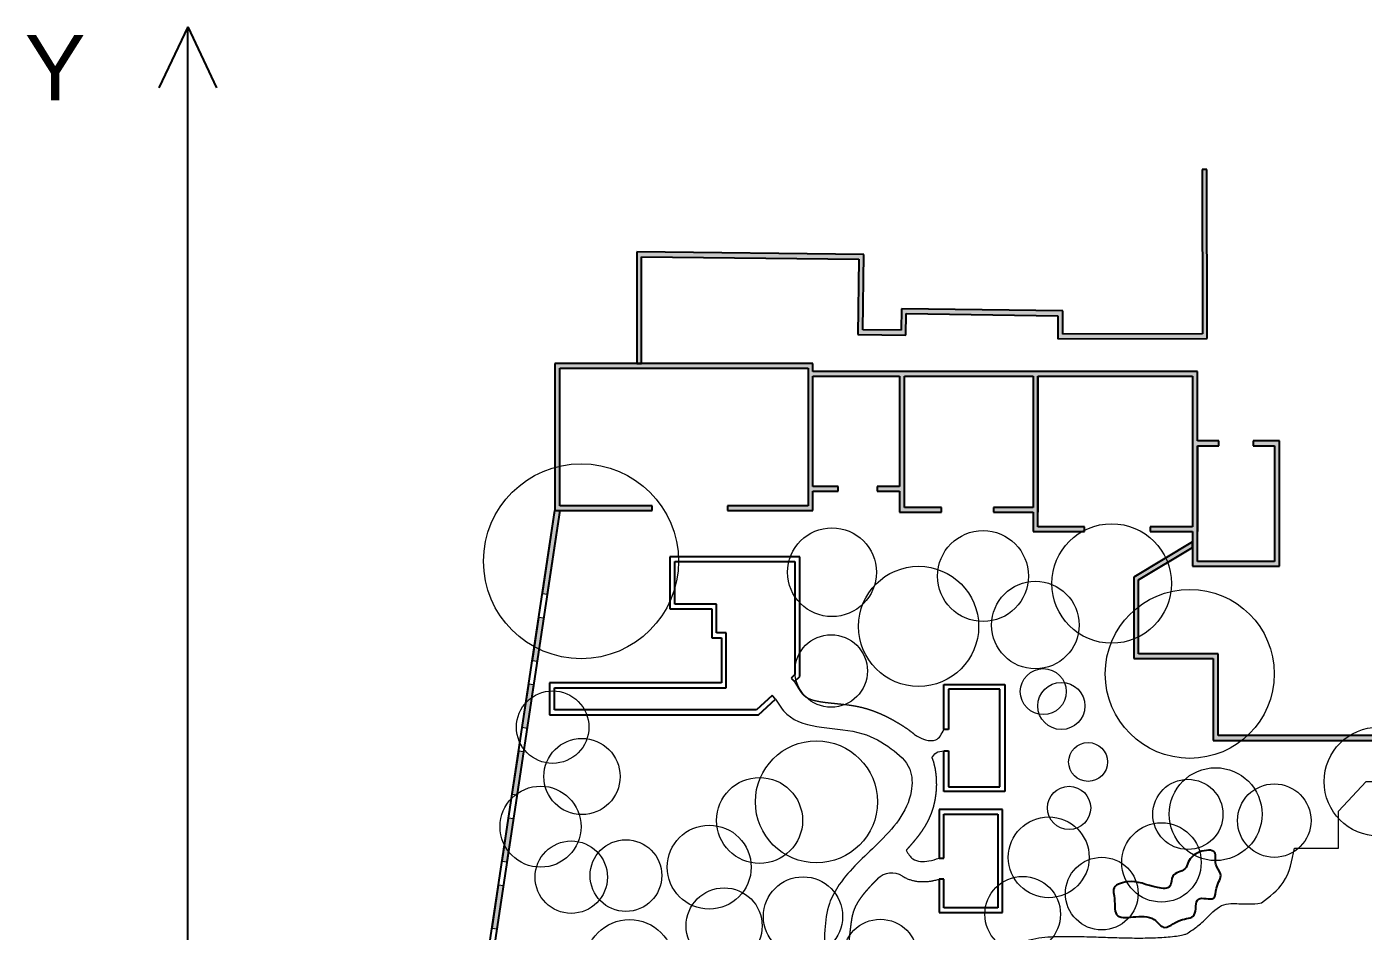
# Model space of a CAD drawing. Header units: millimetres. Extents: x -9271 to 134146, y -35530 to 146594.
# Drawn here: x -9271 to 59709, y 99892 to 146594 of the extents above; entities that cross this region are included whole.
import ezdxf

# ---------------------------------------------------------------- set-up
doc = ezdxf.new("R2010")
doc.units = ezdxf.units.MM
for name, color, linetype in [('archi', 7, 'Continuous'), ('rock', 30, 'Continuous'), ('坐标系', 7, 'Continuous')]:
    doc.layers.add(name, color=color, linetype=linetype)
for name, color, linetype, lineweight in [('archiw', 255, 'Continuous', 0), ('plant', 90, 'Continuous', 0), ('road', 50, 'Continuous', 0)]:
    doc.layers.add(name, color=color, linetype=linetype, lineweight=lineweight)
doc.styles.get("Standard").update_dxf_attribs({"font": 'arial.ttf'})

msp = doc.modelspace()

# ---------------------------------------------------------------- hatches: boundary and pattern name
at = {"layer": 'archiw'}
h = msp.add_hatch(color=7, dxfattribs=at)
h.dxf.hatch_style = 1
h.paths.add_polyline_path([(22460, 129208), (22460, 134713), (33680, 134591), (33625, 130705), (36105, 130670), (36121, 131783), (43948, 131673), (43951, 130477), (51658, 130493), (51639, 139222), (51389, 139222), (51408, 130742), (44200, 130727), (44197, 131919), (35875, 132036), (35859, 130924), (33878, 130951), (33933, 134838), (22210, 134965), (22210, 129208)])
h = msp.add_hatch(color=7, dxfattribs=at)
h.dxf.hatch_style = 1
h.paths.add_polyline_path([(31302, 128548), (35779, 128548), (35779, 122858), (34619, 122858), (34619, 122609), (35779, 122609), (35779, 121524), (37948, 121524), (37948, 121774), (36029, 121774), (36029, 128548), (42669, 128548), (42669, 121774), (40633, 121774), (40633, 121524), (42669, 121524), (42669, 120525), (42919, 120525), (45326, 120525), (45326, 120774), (42919, 120774), (42919, 128548), (50897, 128548), (50897, 120774), (48715, 120774), (48715, 120525), (50897, 120525), (50897, 118737), (51146, 118737), (55380, 118737), (55380, 125211), (54023, 125211), (54023, 124962), (55131, 124962), (55131, 118986), (51396, 118986), (51146, 118986), (51146, 124962), (52254, 124962), (52254, 125211), (51146, 125211), (51146, 128797), (42919, 128797), (35779, 128797), (31302, 128797), (31302, 129208), (17993, 129208), (17993, 121613), (23015, 121613), (23015, 121862), (18242, 121862), (18242, 128959), (31052, 128959), (31052, 121862), (26898, 121862), (26898, 121613), (31302, 121613), (31302, 122609), (32615, 122609), (32615, 122858), (31302, 122858)])
h = msp.add_hatch(color=7, dxfattribs=at)
h.dxf.hatch_style = 1
h.paths.add_polyline_path([(2835, 19332), (2588, 19370), (2253, 17149), (2500, 17112)], flags=17)
h.paths.add_polyline_path([(2835, 19332), (2588, 19370), (2253, 17149), (2500, 17112)])
edge = h.paths.add_edge_path()
edge.add_line((83505, 48555), (83256, 48570))
edge.add_line((81179, 124151), (81179, 123901))
edge.add_line((82946, 124151), (82946, 123901))
edge.add_line((20089, 45038), (19841, 45070))
edge.add_line((19730, 44214), (19977, 44182))
edge.add_line((19406, 41726), (19653, 41694))
edge.add_line((19568, 42970), (19815, 42938))
edge.add_line((19352, 41314), (19599, 41282))
edge.add_line((19514, 42558), (19761, 42525))
edge.add_line((19676, 43801), (19923, 43769))
h = msp.add_hatch(color=7, dxfattribs=at)
h.dxf.hatch_style = 1
h.paths.add_polyline_path([(18245, 121613), (17993, 121613), (17348, 117334), (17595, 117297)])
h = msp.add_hatch(color=7, dxfattribs=at)
h.dxf.hatch_style = 1
h.paths.add_polyline_path([(52218, 109996), (52218, 114224), (48112, 114224), (48112, 118042), (50897, 119701), (50897, 119991), (47863, 118183), (47863, 113974), (51969, 113974), (51969, 109746), (62131, 109746), (62381, 109746), (62381, 111109), (63574, 111109), (63574, 111358), (62131, 111358), (62131, 109996)])
h = msp.add_hatch(color=7, dxfattribs=at)
h.dxf.hatch_style = 1
h.paths.add_polyline_path([(17409, 116063), (17162, 116100), (16827, 113879), (17074, 113842)])
h = msp.add_hatch(color=7, dxfattribs=at)
h.dxf.hatch_style = 1
h.paths.add_polyline_path([(16888, 112608), (16642, 112645), (16307, 110425), (16554, 110387)])
h = msp.add_hatch(color=7, dxfattribs=at)
h.dxf.hatch_style = 1
h.paths.add_polyline_path([(16368, 109154), (16121, 109191), (15786, 106970), (16033, 106933)])
h = msp.add_hatch(color=7, dxfattribs=at)
h.dxf.hatch_style = 1
h.paths.add_polyline_path([(15847, 105699), (15601, 105736), (15266, 103515), (15513, 103478)])
h = msp.add_hatch(color=7, dxfattribs=at)
h.dxf.hatch_style = 1
h.paths.add_polyline_path([(15327, 102244), (15080, 102281), (14745, 100061), (14992, 100023)])

# ---------------------------------------------------------------- linework, layer by layer
at = {"layer": 'archi'}
for p, q in [((51639, 139222), (51389, 139222)), ((51389, 139222), (51408, 130742)), ((51658, 130493), (51639, 139222)), ((33933, 134838), (22210, 134965)), ((22210, 134965), (22210, 129208)), ((22460, 129208), (22460, 134713)), ((22460, 134713), (33680, 134591)), ((33680, 134591), (33625, 130705)), ((33878, 130951), (33933, 134838)), ((35875, 132036), (35859, 130924)), ((44197, 131919), (35875, 132036)), ((36105, 130670), (36121, 131783)), ((36121, 131783), (43948, 131673)), ((44200, 130727), (44197, 131919)), ((43948, 131673), (43951, 130477)), ((33625, 130705), (36105, 130670)), ((35859, 130924), (33878, 130951)), ((43951, 130477), (51658, 130493)), ((51408, 130742), (44200, 130727)), ((31302, 129208), (17993, 129208)), ((17993, 129208), (17993, 121613)), ((22210, 129208), (22460, 129208)), ((31302, 128797), (31302, 129208)), ((18242, 121862), (18242, 128959)), ((18242, 128959), (31052, 128959)), ((31052, 128959), (31052, 121862)), ((35779, 128797), (31302, 128797)), ((31302, 122858), (31302, 128548)), ((31302, 128548), (35779, 128548)), ((42919, 128797), (35779, 128797)), ((35779, 128548), (35779, 122858)), ((36029, 121774), (36029, 128548)), ((36029, 128548), (42669, 128548)), ((42669, 128548), (42669, 121774)), ((51146, 128797), (42919, 128797)), ((42919, 128548), (42919, 121524)), ((42919, 120774), (42919, 128548)), ((42919, 128548), (50897, 128548)), ((50897, 128548), (50897, 120774)), ((51146, 125211), (51146, 128797)), ((52254, 125211), (51146, 125211)), ((51146, 118986), (51146, 124962)), ((51146, 124962), (51146, 120525)), ((51146, 120525), (51146, 124962)), ((51146, 124962), (52254, 124962)), ((52254, 124962), (52254, 125211)), ((55380, 125211), (54023, 125211)), ((54023, 125211), (54023, 124962)), ((54023, 124962), (55131, 124962)), ((55131, 124962), (55131, 118986)), ((55380, 118737), (55380, 125211)), ((32615, 122858), (31302, 122858)), ((32615, 122609), (32615, 122858)), ((35779, 122858), (34619, 122858)), ((34619, 122858), (34619, 122609)), ((31302, 121613), (31302, 122609)), ((31302, 122609), (32615, 122609)), ((34619, 122609), (35779, 122609)), ((35779, 122609), (35779, 121524)), ((336, 4426), (17993, 121613)), ((18245, 121613), (583, 4389)), ((17993, 121613), (18245, 121613)), ((17993, 121613), (23015, 121613)), ((23015, 121862), (18242, 121862)), ((23015, 121613), (23015, 121862)), ((31052, 121862), (26898, 121862)), ((26898, 121862), (26898, 121613)), ((26898, 121613), (31302, 121613)), ((35779, 121524), (37948, 121524)), ((37948, 121774), (36029, 121774)), ((37948, 121524), (37948, 121774)), ((42669, 121774), (40633, 121774)), ((40633, 121774), (40633, 121524)), ((40633, 121524), (42669, 121524)), ((42669, 121524), (42669, 120525)), ((45326, 120774), (42919, 120774)), ((45326, 120525), (45326, 120774)), ((50897, 120774), (48715, 120774)), ((48715, 120774), (48715, 120525)), ((42669, 120525), (42919, 120525)), ((42919, 120525), (45326, 120525)), ((48715, 120525), (50897, 120525)), ((50897, 120525), (50897, 118737)), ((50897, 119991), (47863, 118183)), ((48112, 118042), (50897, 119701)), ((50897, 119701), (50897, 119991)), ((30626, 119231), (23927, 119231)), ((23927, 119231), (23927, 116532)), ((24176, 116781), (24176, 118981)), ((24176, 118981), (30376, 118981)), ((30376, 118981), (30376, 113148)), ((30626, 113039), (30626, 119231)), ((50897, 118737), (51146, 118737)), ((51396, 118986), (51146, 118986)), ((51146, 118737), (55380, 118737)), ((55131, 118986), (51396, 118986)), ((47863, 118183), (47863, 113974)), ((48112, 114224), (48112, 118042)), ((26331, 116781), (24176, 116781)), ((26331, 115297), (26331, 116781)), ((23927, 116532), (26082, 116532)), ((26082, 116532), (26082, 115048)), ((26831, 115297), (26331, 115297)), ((26831, 112462), (26831, 115297)), ((26082, 115048), (26581, 115048)), ((26581, 115048), (26581, 112711)), ((47863, 113974), (51969, 113974)), ((52218, 114224), (48112, 114224)), ((51969, 113974), (51969, 109746)), ((52218, 109996), (52218, 114224)), ((30376, 113148), (30177, 112964)), ((26581, 112711), (17712, 112711)), ((17712, 112711), (17712, 111072)), ((17961, 111321), (17961, 112462)), ((17961, 112462), (26831, 112462)), ((30177, 112964), (30346, 112781)), ((30346, 112781), (30626, 113039)), ((38061, 110313), (38061, 112640)), ((38061, 112640), (41210, 112640)), ((41210, 112640), (41210, 107106)), ((29203, 112063), (28401, 111321)), ((28499, 111072), (29372, 111880)), ((29372, 111880), (29203, 112063)), ((40960, 112391), (38310, 112391)), ((38310, 112391), (38310, 110313)), ((40960, 107355), (40960, 112391)), ((17712, 111072), (28499, 111072)), ((28401, 111321), (17961, 111321)), ((38310, 110313), (38061, 110313)), ((51969, 109746), (62131, 109746)), ((62131, 109996), (52218, 109996)), ((38061, 107106), (38061, 109205)), ((38061, 109205), (38310, 109205)), ((38310, 109205), (38310, 107355)), ((41210, 107106), (38061, 107106)), ((38310, 107355), (40960, 107355)), ((41091, 106185), (37815, 106185)), ((37815, 106185), (37815, 103667)), ((38064, 103667), (38064, 105935)), ((38064, 105935), (40842, 105935)), ((40842, 105935), (40842, 101104)), ((41091, 100854), (41091, 106185)), ((37815, 103667), (38064, 103667)), ((38064, 102577), (37815, 102577)), ((37815, 102577), (37815, 100854)), ((38064, 101104), (38064, 102577)), ((37815, 100854), (41091, 100854)), ((40842, 101104), (38064, 101104))]:
    msp.add_line(p, q, dxfattribs=at)
at = {"layer": 'archiw'}
for points in [[(22460, 129208), (22460, 134713), (33680, 134591), (33625, 130705), (36105, 130670), (36121, 131783), (43948, 131673), (43951, 130477), (51658, 130493), (51639, 139222), (51389, 139222), (51408, 130742), (44200, 130727), (44197, 131919), (35875, 132036), (35859, 130924), (33878, 130951), (33933, 134838), (22210, 134965), (22210, 129208)], [(31302, 128548), (35779, 128548), (35779, 122858), (34619, 122858), (34619, 122609), (35779, 122609), (35779, 121524), (37948, 121524), (37948, 121774), (36029, 121774), (36029, 128548), (42669, 128548), (42669, 121774), (40633, 121774), (40633, 121524), (42669, 121524), (42669, 120525), (42919, 120525), (45326, 120525), (45326, 120774), (42919, 120774), (42919, 128548), (50897, 128548), (50897, 120774), (48715, 120774), (48715, 120525), (50897, 120525), (50897, 118737), (51146, 118737), (55380, 118737), (55380, 125211), (54023, 125211), (54023, 124962), (55131, 124962), (55131, 118986), (51396, 118986), (51146, 118986), (51146, 124962), (52254, 124962), (52254, 125211), (51146, 125211), (51146, 128797), (42919, 128797), (35779, 128797), (31302, 128797), (31302, 129208), (17993, 129208), (17993, 121613), (23015, 121613), (23015, 121862), (18242, 121862), (18242, 128959), (31052, 128959), (31052, 121862), (26898, 121862), (26898, 121613), (31302, 121613), (31302, 122609), (32615, 122609), (32615, 122858), (31302, 122858), (31302, 128548)], [(18245, 121613), (17993, 121613), (17348, 117334), (17595, 117297), (18245, 121613)], [(52218, 109996), (52218, 114224), (48112, 114224), (48112, 118042), (50897, 119701), (50897, 119991), (47863, 118183), (47863, 113974), (51969, 113974), (51969, 109746), (62131, 109746), (62381, 109746), (62381, 111109), (63574, 111109), (63574, 111358), (62131, 111358), (62131, 109996), (52218, 109996)], [(17409, 116063), (17162, 116100), (16827, 113879), (17074, 113842), (17409, 116063)], [(16888, 112608), (16642, 112645), (16307, 110425), (16554, 110387), (16888, 112608)], [(16368, 109154), (16121, 109191), (15786, 106970), (16033, 106933), (16368, 109154)], [(15847, 105699), (15601, 105736), (15266, 103515), (15513, 103478), (15847, 105699)], [(15327, 102244), (15080, 102281), (14745, 100061), (14992, 100023), (15327, 102244)]]:
    msp.add_lwpolyline(points, close=True, dxfattribs=at)
at = {"layer": 'plant'}
for centre, radius in [((19338, 118997), 5032), ((32288, 118430), 2294), ((46722, 117848), 3087), ((40084, 118232), 2346), ((36758, 115635), 3100), ((42785, 115703), 2260), ((50755, 113181), 4362), ((32246, 113331), 1873), ((43196, 112265), 1187), ((44126, 111526), 1217), ((17872, 110432), 1870), ((60498, 107621), 2811), ((19385, 107883), 1967), ((31487, 106574), 3150), ((45507, 108634), 1003), ((52089, 105939), 2397), ((28551, 105613), 2220), ((50658, 105928), 1811), ((17250, 105293), 2092), ((44524, 106260), 1116), ((55117, 105605), 1896), ((43477, 103708), 2087), ((25951, 103203), 2168), ((49293, 103446), 2049), ((18834, 102685), 1869), ((21655, 102766), 1851), ((46214, 101837), 1876), ((26721, 100170), 1965), ((30794, 100660), 2043), ((42129, 100771), 1952), ((21840, 98202), 2295), ((34783, 98589), 1924)]:
    msp.add_circle(centre, radius, dxfattribs=at)
at = {"layer": 'road'}
msp.add_lwpolyline([(56159, 104177), (58427, 104177), (58427, 106099), (59860, 107621), (61456, 107621), (61456, 107259), (62131, 107259)], dxfattribs=at)
for centre, start, end in [((37182, 110882), 229.10133, 241.88591), ((35375, 101859), 57.60777, 134.94665)]:
    msp.add_arc(centre, 1040, start, end, dxfattribs=at)
for points, degree, knots in [([(30346, 112781), (30396, 112697), (30447, 112614), (30486, 112550), (30525, 112485), (30562, 112425), (30599, 112366), (30636, 112310), (30674, 112255), (30714, 112205), (30754, 112155), (30799, 112110), (30844, 112065), (30897, 112025), (30949, 111985), (31011, 111951), (31073, 111917), (31145, 111888), (31217, 111859), (31299, 111835), (31381, 111811), (31473, 111791), (31564, 111770), (31665, 111753), (31765, 111736), (31874, 111721), (31983, 111706), (32100, 111693), (32217, 111680), (32342, 111667), (32466, 111655), (32596, 111642), (32727, 111629), (32863, 111613), (32998, 111598), (33138, 111579), (33277, 111560), (33419, 111535), (33561, 111511), (33704, 111480), (33848, 111448), (33991, 111409), (34135, 111369), (34278, 111321), (34422, 111273), (34565, 111216), (34709, 111159), (34853, 111094), (34997, 111029), (35142, 110956), (35287, 110882), (35433, 110801), (35579, 110720), (35727, 110631), (35874, 110543), (36021, 110446), (36168, 110349), (36312, 110242), (36456, 110135), (36479, 110115), (36502, 110096)], 2, [-1.294529, -1.294529, -1.294529, 0, 0, 1, 1, 2, 2, 3, 3, 4, 4, 5, 5, 6, 6, 7, 7, 8, 8, 9, 9, 10, 10, 11, 11, 12, 12, 13, 13, 14, 14, 15, 15, 16, 16, 17, 17, 18, 18, 19, 19, 20, 20, 21, 21, 22, 22, 23, 23, 24, 24, 25, 25, 26, 26, 27, 27, 28, 28, 28.166658, 28.166658, 28.166658]), ([(29372, 111880), (29547, 111595), (30074, 110764), (31856, 110342), (33764, 110287), (35304, 109422), (36433, 108421), (36459, 106345), (34739, 104410), (32943, 102857), (32042, 101267), (31900, 99834), (31852, 98569), (32072, 97541), (32585, 96907), (32424, 96202), (32204, 95541), (31375, 94945), (30177, 94504), (28826, 93293), (28059, 91718), (28040, 89567), (27987, 87606), (28547, 85130), (29838, 83240), (30940, 81600), (31784, 80190), (31564, 78590), (30054, 77460), (28790, 75706), (28709, 72799), (29816, 70385), (31441, 68859), (32844, 68356), (33740, 67256), (33639, 65765), (31314, 64074), (29165, 60879), (26700, 57069), (24557, 54488), (24093, 52267), (23975, 51206), (23917, 50691)], 3, [61.310282, 61.310282, 61.310282, 61.310282, 1001.023751, 2842.715716, 4915.975208, 6511.222468, 7878.518631, 8986.327766, 12073.602638, 14851.22021, 15907.849508, 17235.485525, 18944.660404, 19555.660296, 20230.7305, 21163.847919, 21443.914123, 22234.034807, 23921.401643, 25165.783772, 27370.147658, 28719.769454, 31338.917678, 33022.088494, 35942.550595, 37833.192163, 38753.571691, 40651.035434, 41736.934331, 44124.834861, 46603.77191, 49748.093539, 51511.845002, 52888.34073, 53958.548201, 55395.545447, 56581.203911, 61962.15824, 66417.46765, 69785.580907, 71372.502416, 72871.502513, 72871.502513, 72871.502513, 72871.502513]), ([(36692, 109965), (36827, 109892), (37121, 109750), (37752, 109683), (37949, 110085), (38061, 110313)], 3, [117.207757, 117.207757, 117.207757, 117.207757, 564.658447, 1065.288285, 1721.09302, 1721.09302, 1721.09302, 1721.09302]), ([(37446, 108849), (37511, 108948), (37654, 109165), (37917, 109191), (38061, 109205)], 3, [0, 0, 0, 0, 336.48021, 744.627404, 744.627404, 744.627404, 744.627404]), ([(37446, 108849), (37483, 108753), (37520, 108656), (37566, 108461), (37613, 108266), (37639, 108063), (37664, 107859), (37670, 107652), (37676, 107446), (37665, 107241), (37653, 107036), (37624, 106839), (37595, 106642), (37551, 106457), (37507, 106272), (37450, 106103), (37392, 105933), (37323, 105777), (37254, 105621), (37175, 105476), (37096, 105332), (37010, 105197), (36923, 105062), (36831, 104936), (36739, 104809), (36643, 104689), (36548, 104569), (36450, 104454), (36353, 104338), (36254, 104227), (36156, 104117), (36137, 104096), (36118, 104076)], 2, [32.463977, 32.463977, 32.463977, 33, 33, 34, 34, 35, 35, 36, 36, 37, 37, 38, 38, 39, 39, 40, 40, 41, 41, 42, 42, 43, 43, 44, 44, 45, 45, 46, 46, 47, 47, 47.192292, 47.192292, 47.192292]), ([(54455, 101366), (54878, 101686), (55810, 102390), (56036, 103546), (56159, 104177)], 3, [0, 0, 0, 0, 1539.119597, 3391.072034, 3391.072034, 3391.072034, 3391.072034]), ([(36118, 104076), (36219, 103903), (36465, 103482), (37216, 103469), (37643, 103610), (37815, 103667)], 3, [0, 0, 0, 0, 569.15409, 1391.123674, 1940.913972, 1940.913972, 1940.913972, 1940.913972]), ([(35932, 102737), (35939, 102733), (35945, 102728), (35982, 102706), (36012, 102689), (36072, 102657), (36102, 102642), (36162, 102614), (36192, 102602), (36251, 102579), (36281, 102568), (36339, 102548), (36368, 102539), (36426, 102523), (36454, 102516), (36511, 102503), (36538, 102497), (36594, 102487), (36621, 102482), (36686, 102473), (36724, 102468), (36798, 102461), (36835, 102459), (36906, 102455), (36942, 102454), (37011, 102454), (37045, 102455), (37113, 102457), (37146, 102459), (37211, 102464), (37244, 102467), (37307, 102474), (37338, 102478), (37391, 102485), (37414, 102489), (37445, 102494), (37454, 102495), (37473, 102498), (37482, 102500), (37509, 102505), (37526, 102508), (37579, 102519), (37614, 102526), (37680, 102542), (37712, 102550), (37768, 102564), (37792, 102571), (37815, 102577)], 3, [570.805698, 570.805698, 570.805698, 570.805698, 579.550596, 579.550596, 618.672109, 618.672109, 657.793623, 657.793623, 696.915136, 696.915136, 736.036649, 736.036649, 775.158163, 775.158163, 814.279676, 814.279676, 853.401189, 853.401189, 892.522702, 892.522702, 948.087608, 948.087608, 1003.652513, 1003.652513, 1059.217419, 1059.217419, 1114.782324, 1114.782324, 1170.34723, 1170.34723, 1225.912135, 1225.912135, 1281.477041, 1281.477041, 1322.347635, 1322.347635, 1339.419221, 1339.419221, 1356.490806, 1356.490806, 1390.633977, 1390.633977, 1458.920319, 1458.920319, 1527.206661, 1527.206661, 1580.004124, 1580.004124, 1580.004124, 1580.004124]), ([(34836, 96821), (34845, 96823), (35031, 96860), (35385, 96923), (35928, 96994), (36494, 97031), (37033, 97030), (37527, 97012), (37982, 96996), (38397, 96995), (38777, 97018), (39109, 97070), (39361, 97147), (39554, 97246), (39799, 97422), (40061, 97665), (40348, 97972), (40630, 98311), (41140, 98847), (41828, 99255), (42491, 99472), (43132, 99582), (43734, 99624), (44294, 99630), (44808, 99626), (45315, 99616), (45807, 99601), (46288, 99585), (46759, 99569), (47220, 99556), (47672, 99546), (48118, 99542), (48557, 99546), (48993, 99560), (49424, 99584), (49863, 99622), (50269, 99668), (50538, 99739), (50639, 99784), (50978, 100016), (51479, 100394), (52386, 101407), (53360, 101285), (53883, 101327), (54157, 101299), (54455, 101366)], 3, [2260.615971, 2260.615971, 2260.615971, 2260.615971, 2282.002401, 2738.402881, 3194.803362, 3651.203842, 4107.604322, 4564.004802, 5020.405283, 5476.805763, 5933.206243, 6389.606723, 6846.007204, 7302.407684, 7758.808164, 8215.208644, 8671.609125, 9128.009605, 9584.410085, 10040.810565, 10497.211046, 10953.611526, 11410.012006, 11866.412486, 12322.812967, 12779.213447, 13235.613927, 13692.014407, 14148.414888, 14604.815368, 15061.215848, 15517.616328, 15974.016809, 16430.417289, 16886.817769, 17343.218249, 17799.61873, 18256.01921, 18712.41969, 19168.82017, 19625.220651, 20081.621131, 20538.021611, 20994.422091, 21450.822572, 21450.822572, 21450.822572, 21450.822572])]:
    msp.add_open_spline(points, degree=degree, knots=knots, dxfattribs=at)
msp.add_rational_spline([(34640, 102595), (34570, 102524), (34499, 102453), (34420, 102373), (34342, 102292), (34267, 102212), (34193, 102132), (34122, 102052), (34051, 101972), (33984, 101892), (33918, 101813), (33857, 101733), (33796, 101654), (33740, 101575), (33685, 101496), (33636, 101419), (33587, 101341), (33546, 101264), (33504, 101187), (33471, 101111), (33437, 101035), (33410, 100960), (33384, 100884), (33363, 100806), (33342, 100729), (33325, 100647), (33308, 100566), (33294, 100479), (33280, 100391), (33267, 100297), (33255, 100202), (33242, 100097), (33229, 99993), (33215, 99879), (33202, 99766), (33190, 99647), (33178, 99529), (33170, 99410), (33161, 99291), (33159, 99177), (33156, 99063), (33161, 98959), (33166, 98854), (33181, 98763), (33196, 98672), (33222, 98599), (33249, 98526), (33284, 98463), (33319, 98401), (33358, 98338), (33398, 98276), (33437, 98203), (33477, 98131), (33512, 98037), (33547, 97944), (33573, 97819), (33599, 97694), (33662, 97249), (34029, 96990), (34396, 96731), (34836, 96821)], [1, 1, 1, 1, 1, 1, 1, 1, 1, 1, 1, 1, 1, 1, 1, 1, 1, 1, 1, 1, 1, 1, 1, 1, 1, 1, 1, 1, 1, 1, 1, 1, 1, 1, 1, 1, 1, 1, 1, 1, 1, 1, 1, 1, 1, 1, 1, 1, 1, 1, 1, 1, 1, 1, 1, 1, 1, 0.917995145347, 1, 0.917995145347, 1], degree=2, knots=[55.133549, 55.133549, 55.133549, 56, 56, 57, 57, 58, 58, 59, 59, 60, 60, 61, 61, 62, 62, 63, 63, 64, 64, 65, 65, 66, 66, 67, 67, 68, 68, 69, 69, 70, 70, 71, 71, 72, 72, 73, 73, 74, 74, 75, 75, 76, 76, 77, 77, 78, 78, 79, 79, 80, 80, 81, 81, 82, 82, 83, 83, 83.815602, 83.815602, 84.631204, 84.631204, 84.631204], dxfattribs=at)
at = {"layer": 'rock'}
msp.add_open_spline([(46818, 102054), (46864, 102280), (47925, 102648), (48622, 102167), (49865, 102046), (49737, 102936), (50522, 102949), (50701, 103614), (51160, 104055), (52235, 104160), (51962, 103324), (52529, 102808), (52071, 102242), (52110, 101351), (50912, 101877), (51209, 100523), (50157, 100589), (49436, 99818), (48674, 101061), (46703, 100106), (46934, 101510), (46799, 101958), (46818, 102054)], degree=3, knots=[0, 0, 0, 0, 760.683008, 2310.156665, 2929.110904, 3453.447147, 4155.985613, 4524.052433, 5287.740402, 6031.286595, 6618.305623, 7150.40872, 7891.269408, 8408.817, 9153.886498, 9976.477675, 10698.618874, 11628.814887, 12212.941376, 14094.331007, 15033.80938, 15352.969665, 15352.969665, 15352.969665, 15352.969665], dxfattribs=at)
at = {"layer": '坐标系'}
for points in [[(-963, 146594), (-2451, 143431)], [(-963, -4560), (-963, 146594)], [(-963, 146594), (525, 143431)]]:
    msp.add_lwpolyline(points, dxfattribs=at)

# ---------------------------------------------------------------- texts
at = {"layer": '坐标系', "lineweight": 53}
msp.add_text('Y', height=3369, dxfattribs=at).set_placement((-9374, 142793))

doc.saveas('drawing.dxf')
